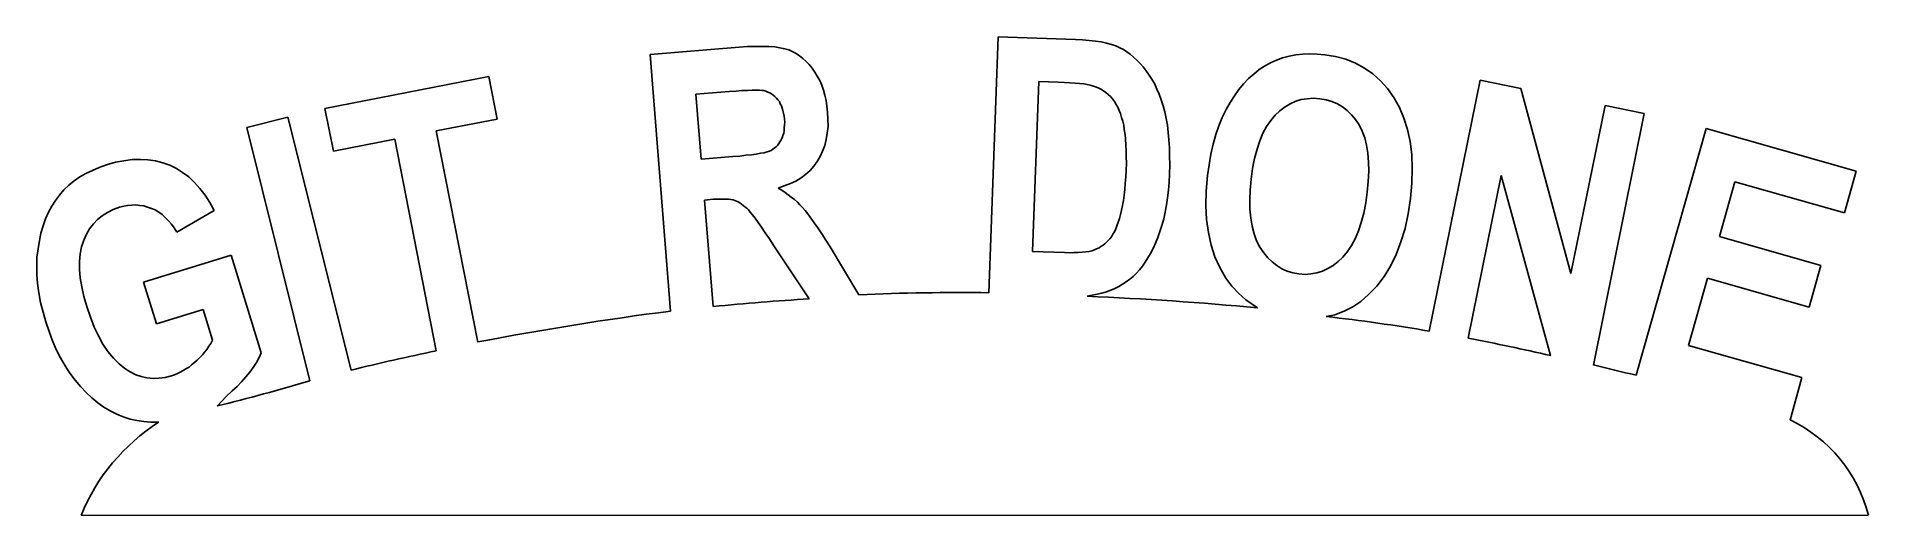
# Model space of a CAD drawing. Extents: x 0 to 13.6, y 0 to 3.6.
import ezdxf

# ---------------------------------------------------------------- set-up
doc = ezdxf.new("R2010")
doc.units = 0
doc.layers.get('0').update_dxf_attribs({"linetype": 'CONTINUOUS'})

msp = doc.modelspace()

# ---------------------------------------------------------------- linework, layer by layer
at = {"color": 4}
for p, q in [((7.107, 1.667), (7.176, 3.571, 0.5)), ((7.176, 3.571, 0.5), (7.752, 3.55, 0.5)), ((7.752, 3.55, 0.5), (7.804, 3.548, 0.5)), ((7.804, 3.548, 0.5), (7.853, 3.543, 0.5)), ((7.853, 3.543, 0.5), (7.9, 3.537, 0.5)), ((4.589, 3.438, 0.5), (5.251, 3.492, 0.5)), ((4.739, 1.531), (4.589, 3.438, 0.5)), ((5.251, 3.492, 0.5), (5.313, 3.498, 0.5)), ((5.313, 3.498, 0.5), (5.37, 3.498, 0.5)), ((5.37, 3.498, 0.5), (5.423, 3.499, 0.5)), ((5.423, 3.499, 0.5), (5.47, 3.497, 0.5)), ((5.47, 3.497, 0.5), (5.515, 3.495, 0.5)), ((5.515, 3.495, 0.5), (5.553, 3.488, 0.5)), ((5.553, 3.488, 0.5), (5.589, 3.481, 0.5)), ((5.589, 3.481, 0.5), (5.619, 3.472, 0.5)), ((5.619, 3.472, 0.5), (5.648, 3.458, 0.5)), ((5.648, 3.458, 0.5), (5.674, 3.445, 0.5)), ((5.674, 3.445, 0.5), (5.699, 3.429, 0.5)), ((5.699, 3.429, 0.5), (5.724, 3.41, 0.5)), ((5.724, 3.41, 0.5), (5.747, 3.388, 0.5)), ((7.9, 3.537, 0.5), (7.943, 3.532, 0.5)), ((7.943, 3.532, 0.5), (7.981, 3.522, 0.5)), ((7.981, 3.522, 0.5), (8.018, 3.513, 0.5)), ((8.018, 3.513, 0.5), (8.051, 3.502, 0.5)), ((8.051, 3.502, 0.5), (8.08, 3.489, 0.5)), ((8.08, 3.489, 0.5), (8.107, 3.475, 0.5)), ((8.107, 3.475, 0.5), (8.133, 3.458, 0.5)), ((8.133, 3.458, 0.5), (8.158, 3.44, 0.5)), ((8.158, 3.44, 0.5), (8.183, 3.419, 0.5)), ((8.183, 3.419, 0.5), (8.207, 3.397, 0.5)), ((9.245, 3.397, 0.5), (9.29, 3.414, 0.5)), ((9.29, 3.414, 0.5), (9.339, 3.425, 0.5)), ((9.339, 3.425, 0.5), (9.389, 3.435, 0.5)), ((9.389, 3.435, 0.5), (9.441, 3.441, 0.5)), ((9.441, 3.441, 0.5), (9.492, 3.444, 0.5)), ((9.492, 3.444, 0.5), (9.547, 3.442, 0.5)), ((9.547, 3.442, 0.5), (9.606, 3.437, 0.5)), ((9.606, 3.437, 0.5), (9.685, 3.424, 0.5)), ((9.685, 3.424, 0.5), (9.761, 3.403, 0.5)), ((2.17, 3.036, 0.5), (3.389, 3.276, 0.5)), ((3.389, 3.276, 0.5), (3.451, 2.959, 0.5)), ((5.747, 3.388, 0.5), (5.771, 3.363, 0.5)), ((5.771, 3.363, 0.5), (5.793, 3.337, 0.5)), ((5.793, 3.337, 0.5), (5.813, 3.307, 0.5)), ((5.813, 3.307, 0.5), (5.831, 3.277, 0.5)), ((5.831, 3.277, 0.5), (5.849, 3.244, 0.5)), ((8.207, 3.397, 0.5), (8.232, 3.372, 0.5)), ((8.232, 3.372, 0.5), (8.254, 3.346, 0.5)), ((8.254, 3.346, 0.5), (8.277, 3.318, 0.5)), ((8.277, 3.318, 0.5), (8.299, 3.286, 0.5)), ((8.299, 3.286, 0.5), (8.319, 3.254, 0.5)), ((9.038, 3.259, 0.5), (9.077, 3.293, 0.5)), ((9.077, 3.293, 0.5), (9.116, 3.326, 0.5)), ((9.116, 3.326, 0.5), (9.157, 3.353, 0.5)), ((9.157, 3.353, 0.5), (9.201, 3.377, 0.5)), ((9.201, 3.377, 0.5), (9.245, 3.397, 0.5)), ((9.761, 3.403, 0.5), (9.832, 3.374, 0.5)), ((9.832, 3.374, 0.5), (9.901, 3.337, 0.5)), ((9.901, 3.337, 0.5), (9.962, 3.294, 0.5)), ((9.962, 3.294, 0.5), (10.019, 3.242, 0.5)), ((4.929, 3.143, 0.5), (5.176, 3.163, 0.5)), ((4.968, 2.66, 0.5), (4.929, 3.143, 0.5)), ((5.176, 3.163, 0.5), (5.227, 3.167, 0.5)), ((5.227, 3.167, 0.5), (5.271, 3.171, 0.5)), ((5.271, 3.171, 0.5), (5.311, 3.172, 0.5)), ((5.311, 3.172, 0.5), (5.346, 3.173, 0.5)), ((5.346, 3.173, 0.5), (5.375, 3.173, 0.5)), ((5.375, 3.173, 0.5), (5.401, 3.174, 0.5)), ((5.401, 3.174, 0.5), (5.42, 3.171, 0.5)), ((5.42, 3.171, 0.5), (5.434, 3.17, 0.5)), ((5.434, 3.17, 0.5), (5.448, 3.166, 0.5)), ((5.448, 3.166, 0.5), (5.464, 3.159, 0.5)), ((5.464, 3.159, 0.5), (5.479, 3.153, 0.5)), ((5.479, 3.153, 0.5), (5.491, 3.146, 0.5)), ((5.491, 3.146, 0.5), (5.504, 3.135, 0.5)), ((5.504, 3.135, 0.5), (5.516, 3.126, 0.5)), ((5.849, 3.244, 0.5), (5.864, 3.21, 0.5)), ((5.864, 3.21, 0.5), (5.877, 3.173, 0.5)), ((5.877, 3.173, 0.5), (5.888, 3.135, 0.5)), ((5.888, 3.135, 0.5), (5.897, 3.097, 0.5)), ((7.432, 1.975, 0.5), (7.478, 3.238, 0.5)), ((7.478, 3.238, 0.5), (7.621, 3.233, 0.5)), ((7.621, 3.233, 0.5), (7.668, 3.231, 0.5)), ((7.668, 3.231, 0.5), (7.709, 3.227, 0.5)), ((7.709, 3.227, 0.5), (7.748, 3.226, 0.5)), ((7.748, 3.226, 0.5), (7.781, 3.223, 0.5)), ((7.781, 3.223, 0.5), (7.812, 3.22, 0.5)), ((7.812, 3.22, 0.5), (7.837, 3.215, 0.5)), ((7.837, 3.215, 0.5), (7.86, 3.21, 0.5)), ((7.86, 3.21, 0.5), (7.878, 3.206, 0.5)), ((7.878, 3.206, 0.5), (7.899, 3.199, 0.5)), ((7.899, 3.199, 0.5), (7.92, 3.19, 0.5)), ((7.92, 3.19, 0.5), (7.94, 3.18, 0.5)), ((7.94, 3.18, 0.5), (7.959, 3.169, 0.5)), ((7.959, 3.169, 0.5), (7.976, 3.157, 0.5)), ((7.976, 3.157, 0.5), (7.993, 3.141, 0.5)), ((7.993, 3.141, 0.5), (8.01, 3.126, 0.5)), ((8.319, 3.254, 0.5), (8.34, 3.218, 0.5)), ((8.34, 3.218, 0.5), (8.356, 3.182, 0.5)), ((8.356, 3.182, 0.5), (8.372, 3.143, 0.5)), ((8.372, 3.143, 0.5), (8.388, 3.101, 0.5)), ((8.932, 3.132, 0.5), (8.965, 3.179, 0.5)), ((8.965, 3.179, 0.5), (9.001, 3.22, 0.5)), ((9.001, 3.22, 0.5), (9.038, 3.259, 0.5)), ((10.019, 3.242, 0.5), (10.071, 3.185, 0.5)), ((10.071, 3.185, 0.5), (10.118, 3.118, 0.5)), ((10.38, 1.382), (10.76, 3.248, 0.5)), ((10.76, 3.248, 0.5), (11.063, 3.186, 0.5)), ((11.063, 3.186, 0.5), (11.435, 1.811, 0.5)), ((2.233, 2.72, 0.5), (2.17, 3.036, 0.5)), ((5.516, 3.126, 0.5), (5.527, 3.113, 0.5)), ((5.527, 3.113, 0.5), (5.538, 3.102, 0.5)), ((5.538, 3.102, 0.5), (5.549, 3.088, 0.5)), ((5.549, 3.088, 0.5), (5.556, 3.073, 0.5)), ((5.556, 3.073, 0.5), (5.565, 3.058, 0.5)), ((5.565, 3.058, 0.5), (5.57, 3.04, 0.5)), ((5.57, 3.04, 0.5), (5.576, 3.021, 0.5)), ((5.576, 3.021, 0.5), (5.581, 3.002, 0.5)), ((5.581, 3.002, 0.5), (5.585, 2.981, 0.5)), ((5.897, 3.097, 0.5), (5.902, 3.054, 0.5)), ((5.902, 3.054, 0.5), (5.908, 3.011, 0.5)), ((5.908, 3.011, 0.5), (5.91, 2.957, 0.5)), ((8.01, 3.126, 0.5), (8.025, 3.108, 0.5)), ((8.025, 3.108, 0.5), (8.04, 3.09, 0.5)), ((8.04, 3.09, 0.5), (8.053, 3.068, 0.5)), ((8.053, 3.068, 0.5), (8.066, 3.046, 0.5)), ((8.066, 3.046, 0.5), (8.076, 3.022, 0.5)), ((8.076, 3.022, 0.5), (8.085, 2.999, 0.5)), ((8.085, 2.999, 0.5), (8.094, 2.971, 0.5)), ((8.388, 3.101, 0.5), (8.402, 3.057, 0.5)), ((8.402, 3.057, 0.5), (8.414, 3.012, 0.5)), ((8.414, 3.012, 0.5), (8.424, 2.963, 0.5)), ((8.842, 2.969, 0.5), (8.87, 3.029, 0.5)), ((8.87, 3.029, 0.5), (8.9, 3.082, 0.5)), ((8.9, 3.082, 0.5), (8.932, 3.132, 0.5)), ((9.235, 2.987, 0.5), (9.271, 3.02, 0.5)), ((9.271, 3.02, 0.5), (9.31, 3.049, 0.5)), ((9.31, 3.049, 0.5), (9.348, 3.072, 0.5)), ((9.348, 3.072, 0.5), (9.389, 3.091, 0.5)), ((9.389, 3.091, 0.5), (9.43, 3.104, 0.5)), ((9.43, 3.104, 0.5), (9.474, 3.11, 0.5)), ((9.474, 3.11, 0.5), (9.52, 3.113, 0.5)), ((9.52, 3.113, 0.5), (9.567, 3.109, 0.5)), ((9.567, 3.109, 0.5), (9.615, 3.101, 0.5)), ((9.615, 3.101, 0.5), (9.658, 3.088, 0.5)), ((9.658, 3.088, 0.5), (9.698, 3.072, 0.5)), ((9.698, 3.072, 0.5), (9.736, 3.05, 0.5)), ((9.736, 3.05, 0.5), (9.772, 3.022, 0.5)), ((9.772, 3.022, 0.5), (9.804, 2.99, 0.5)), ((10.118, 3.118, 0.5), (10.159, 3.044, 0.5)), ((10.159, 3.044, 0.5), (10.193, 2.966, 0.5)), ((11.435, 1.811, 0.5), (11.689, 3.059, 0.5)), ((11.978, 3, 0.5), (11.603, 1.13)), ((11.689, 3.059, 0.5), (11.978, 3, 0.5)), ((1.59, 2.897, 0.5), (1.895, 2.972, 0.5)), ((2.057, 1.012), (1.59, 2.897, 0.5)), ((1.895, 2.972, 0.5), (2.364, 1.091)), ((3.451, 2.959, 0.5), (2.997, 2.87, 0.5)), ((2.997, 2.87, 0.5), (3.306, 1.301)), ((5.584, 2.873, 0.5), (5.582, 2.853, 0.5)), ((5.586, 2.893, 0.5), (5.584, 2.873, 0.5)), ((5.585, 2.981, 0.5), (5.587, 2.96, 0.5)), ((5.588, 2.915, 0.5), (5.586, 2.893, 0.5)), ((5.587, 2.96, 0.5), (5.589, 2.936, 0.5)), ((5.589, 2.936, 0.5), (5.588, 2.915, 0.5)), ((5.911, 2.904, 0.5), (5.905, 2.854, 0.5)), ((5.91, 2.957, 0.5), (5.911, 2.904, 0.5)), ((8.094, 2.971, 0.5), (8.103, 2.943, 0.5)), ((8.103, 2.943, 0.5), (8.11, 2.912, 0.5)), ((8.11, 2.912, 0.5), (8.114, 2.88, 0.5)), ((8.114, 2.88, 0.5), (8.121, 2.845, 0.5)), ((8.424, 2.963, 0.5), (8.434, 2.914, 0.5)), ((8.434, 2.914, 0.5), (8.44, 2.859, 0.5)), ((8.795, 2.843, 0.5), (8.817, 2.907, 0.5)), ((8.817, 2.907, 0.5), (8.842, 2.969, 0.5)), ((9.145, 2.853, 0.5), (9.172, 2.904, 0.5)), ((9.172, 2.904, 0.5), (9.203, 2.948, 0.5)), ((9.203, 2.948, 0.5), (9.235, 2.987, 0.5)), ((9.804, 2.99, 0.5), (9.833, 2.955, 0.5)), ((9.833, 2.955, 0.5), (9.86, 2.915, 0.5)), ((9.86, 2.915, 0.5), (9.882, 2.869, 0.5)), ((9.882, 2.869, 0.5), (9.902, 2.819, 0.5)), ((10.193, 2.966, 0.5), (10.22, 2.882, 0.5)), ((10.22, 2.882, 0.5), (10.239, 2.791, 0.5)), ((11.919, 1.055), (12.44, 2.888, 0.5)), ((12.44, 2.888, 0.5), (13.556, 2.571, 0.5)), ((2.689, 2.809, 0.5), (2.233, 2.72, 0.5)), ((2.998, 1.236), (2.689, 2.809, 0.5)), ((5.488, 2.726, 0.5), (5.475, 2.721, 0.5)), ((5.501, 2.735, 0.5), (5.488, 2.726, 0.5)), ((5.512, 2.744, 0.5), (5.501, 2.735, 0.5)), ((5.525, 2.753, 0.5), (5.512, 2.744, 0.5)), ((5.536, 2.763, 0.5), (5.525, 2.753, 0.5)), ((5.545, 2.776, 0.5), (5.536, 2.763, 0.5)), ((5.553, 2.79, 0.5), (5.545, 2.776, 0.5)), ((5.562, 2.805, 0.5), (5.553, 2.79, 0.5)), ((5.571, 2.819, 0.5), (5.562, 2.805, 0.5)), ((5.575, 2.837, 0.5), (5.571, 2.819, 0.5)), ((5.582, 2.853, 0.5), (5.575, 2.837, 0.5)), ((5.887, 2.763, 0.5), (5.871, 2.72, 0.5)), ((5.897, 2.807, 0.5), (5.887, 2.763, 0.5)), ((5.905, 2.854, 0.5), (5.897, 2.807, 0.5)), ((8.121, 2.845, 0.5), (8.123, 2.808, 0.5)), ((8.123, 2.808, 0.5), (8.126, 2.767, 0.5)), ((8.126, 2.767, 0.5), (8.128, 2.723, 0.5)), ((8.44, 2.859, 0.5), (8.446, 2.804, 0.5)), ((8.446, 2.804, 0.5), (8.449, 2.745, 0.5)), ((8.449, 2.745, 0.5), (8.451, 2.682, 0.5)), ((8.758, 2.698, 0.5), (8.775, 2.773, 0.5)), ((8.775, 2.773, 0.5), (8.795, 2.843, 0.5)), ((9.083, 2.665, 0.5), (9.101, 2.734, 0.5)), ((9.101, 2.734, 0.5), (9.122, 2.796, 0.5)), ((9.122, 2.796, 0.5), (9.145, 2.853, 0.5)), ((9.902, 2.819, 0.5), (9.915, 2.765, 0.5)), ((9.915, 2.765, 0.5), (9.925, 2.704, 0.5)), ((10.239, 2.791, 0.5), (10.251, 2.695, 0.5)), ((0.441, 2.577, 0.5), (0.491, 2.599, 0.5)), ((0.491, 2.599, 0.5), (0.547, 2.618, 0.5)), ((0.547, 2.618, 0.5), (0.612, 2.637, 0.5)), ((0.612, 2.637, 0.5), (0.676, 2.648, 0.5)), ((0.676, 2.648, 0.5), (0.737, 2.657, 0.5)), ((0.737, 2.657, 0.5), (0.798, 2.659, 0.5)), ((0.798, 2.659, 0.5), (0.854, 2.656, 0.5)), ((0.854, 2.656, 0.5), (0.91, 2.647, 0.5)), ((0.91, 2.647, 0.5), (0.965, 2.634, 0.5)), ((0.965, 2.634, 0.5), (1.016, 2.615, 0.5)), ((1.016, 2.615, 0.5), (1.066, 2.591, 0.5)), ((1.066, 2.591, 0.5), (1.112, 2.561, 0.5)), ((5.202, 2.679, 0.5), (4.968, 2.66, 0.5)), ((5.255, 2.683, 0.5), (5.202, 2.679, 0.5)), ((5.299, 2.689, 0.5), (5.255, 2.683, 0.5)), ((5.342, 2.693, 0.5), (5.299, 2.689, 0.5)), ((5.377, 2.697, 0.5), (5.342, 2.693, 0.5)), ((5.41, 2.704, 0.5), (5.377, 2.697, 0.5)), ((5.435, 2.708, 0.5), (5.41, 2.704, 0.5)), ((5.458, 2.714, 0.5), (5.435, 2.708, 0.5)), ((5.475, 2.721, 0.5), (5.458, 2.714, 0.5)), ((5.805, 2.609, 0.5), (5.777, 2.577, 0.5)), ((5.83, 2.642, 0.5), (5.805, 2.609, 0.5)), ((5.853, 2.68, 0.5), (5.83, 2.642, 0.5)), ((5.871, 2.72, 0.5), (5.853, 2.68, 0.5)), ((8.129, 2.63, 0.5), (8.127, 2.577, 0.5)), ((8.128, 2.723, 0.5), (8.128, 2.678, 0.5)), ((8.128, 2.678, 0.5), (8.129, 2.63, 0.5)), ((8.453, 2.618, 0.5), (8.45, 2.549, 0.5)), ((8.451, 2.682, 0.5), (8.453, 2.618, 0.5)), ((8.733, 2.538, 0.5), (8.745, 2.619, 0.5)), ((8.745, 2.619, 0.5), (8.758, 2.698, 0.5)), ((9.057, 2.511, 0.5), (9.068, 2.592, 0.5)), ((9.068, 2.592, 0.5), (9.083, 2.665, 0.5)), ((9.925, 2.704, 0.5), (9.929, 2.639, 0.5)), ((9.929, 2.639, 0.5), (9.931, 2.57, 0.5)), ((10.251, 2.695, 0.5), (10.254, 2.592, 0.5)), ((10.254, 2.592, 0.5), (10.251, 2.483, 0.5)), ((0.23, 2.432, 0.5), (0.267, 2.466, 0.5)), ((0.267, 2.466, 0.5), (0.306, 2.499, 0.5)), ((0.306, 2.499, 0.5), (0.348, 2.528, 0.5)), ((0.348, 2.528, 0.5), (0.393, 2.554, 0.5)), ((0.393, 2.554, 0.5), (0.441, 2.577, 0.5)), ((1.112, 2.561, 0.5), (1.157, 2.528, 0.5)), ((1.157, 2.528, 0.5), (1.2, 2.488, 0.5)), ((1.2, 2.488, 0.5), (1.241, 2.443, 0.5)), ((5.586, 2.462, 0.5), (5.541, 2.446, 0.5)), ((5.632, 2.479, 0.5), (5.586, 2.462, 0.5)), ((5.672, 2.498, 0.5), (5.632, 2.479, 0.5)), ((5.711, 2.521, 0.5), (5.672, 2.498, 0.5)), ((5.744, 2.547, 0.5), (5.711, 2.521, 0.5)), ((5.777, 2.577, 0.5), (5.744, 2.547, 0.5)), ((8.121, 2.479, 0.5), (8.117, 2.435, 0.5)), ((8.125, 2.528, 0.5), (8.121, 2.479, 0.5)), ((8.127, 2.577, 0.5), (8.125, 2.528, 0.5)), ((8.448, 2.489, 0.5), (8.442, 2.43, 0.5)), ((8.45, 2.549, 0.5), (8.448, 2.489, 0.5)), ((8.723, 2.423, 0.5), (8.733, 2.538, 0.5)), ((9.049, 2.431, 0.5), (9.057, 2.511, 0.5)), ((9.928, 2.494, 0.5), (9.92, 2.414, 0.5)), ((9.931, 2.57, 0.5), (9.928, 2.494, 0.5)), ((10.251, 2.483, 0.5), (10.241, 2.368, 0.5)), ((10.917, 2.538, 0.5), (10.671, 1.329)), ((11.284, 1.2), (10.917, 2.538, 0.5)), ((12.654, 2.492, 0.5), (12.539, 2.086, 0.5)), ((13.468, 2.261, 0.5), (12.654, 2.492, 0.5)), ((13.556, 2.571, 0.5), (13.468, 2.261, 0.5)), ((0.139, 2.312, 0.5), (0.167, 2.353, 0.5)), ((0.167, 2.353, 0.5), (0.197, 2.394, 0.5)), ((0.197, 2.394, 0.5), (0.23, 2.432, 0.5)), ((0.703, 2.317, 0.5), (0.675, 2.311, 0.5)), ((0.735, 2.319, 0.5), (0.703, 2.317, 0.5)), ((0.764, 2.32, 0.5), (0.735, 2.319, 0.5)), ((0.793, 2.317, 0.5), (0.764, 2.32, 0.5)), ((0.823, 2.314, 0.5), (0.793, 2.317, 0.5)), ((1.241, 2.443, 0.5), (1.279, 2.393, 0.5)), ((1.279, 2.393, 0.5), (1.314, 2.339, 0.5)), ((1.314, 2.339, 0.5), (1.347, 2.28, 0.5)), ((5.058, 2.362, 0.5), (4.993, 2.356, 0.5)), ((4.993, 2.356, 0.5), (5.058, 1.565)), ((5.085, 2.364, 0.5), (5.058, 2.362, 0.5)), ((5.108, 2.364, 0.5), (5.085, 2.364, 0.5)), ((5.132, 2.364, 0.5), (5.108, 2.364, 0.5)), ((5.153, 2.364, 0.5), (5.132, 2.364, 0.5)), ((5.171, 2.363, 0.5), (5.153, 2.364, 0.5)), ((5.189, 2.361, 0.5), (5.171, 2.363, 0.5)), ((5.205, 2.358, 0.5), (5.189, 2.361, 0.5)), ((5.219, 2.353, 0.5), (5.205, 2.358, 0.5)), ((5.231, 2.348, 0.5), (5.219, 2.353, 0.5)), ((5.243, 2.342, 0.5), (5.231, 2.348, 0.5)), ((5.256, 2.335, 0.5), (5.243, 2.342, 0.5)), ((5.268, 2.326, 0.5), (5.256, 2.335, 0.5)), ((5.281, 2.317, 0.5), (5.268, 2.326, 0.5)), ((5.293, 2.306, 0.5), (5.281, 2.317, 0.5)), ((5.541, 2.446, 0.5), (5.567, 2.431, 0.5)), ((5.567, 2.431, 0.5), (5.592, 2.413, 0.5)), ((5.592, 2.413, 0.5), (5.615, 2.396, 0.5)), ((5.615, 2.396, 0.5), (5.638, 2.378, 0.5)), ((5.638, 2.378, 0.5), (5.661, 2.36, 0.5)), ((5.661, 2.36, 0.5), (5.683, 2.34, 0.5)), ((5.683, 2.34, 0.5), (5.702, 2.322, 0.5)), ((5.702, 2.322, 0.5), (5.721, 2.302, 0.5)), ((8.101, 2.316, 0.5), (8.094, 2.281, 0.5)), ((8.107, 2.353, 0.5), (8.101, 2.316, 0.5)), ((8.112, 2.394, 0.5), (8.107, 2.353, 0.5)), ((8.117, 2.435, 0.5), (8.112, 2.394, 0.5)), ((8.428, 2.32, 0.5), (8.418, 2.267, 0.5)), ((8.436, 2.374, 0.5), (8.428, 2.32, 0.5)), ((8.442, 2.43, 0.5), (8.436, 2.374, 0.5)), ((8.72, 2.315, 0.5), (8.723, 2.423, 0.5)), ((9.046, 2.357, 0.5), (9.049, 2.431, 0.5)), ((9.048, 2.288, 0.5), (9.046, 2.357, 0.5)), ((9.909, 2.335, 0.5), (9.894, 2.26, 0.5)), ((9.92, 2.414, 0.5), (9.909, 2.335, 0.5)), ((10.241, 2.368, 0.5), (10.224, 2.254, 0.5)), ((0.074, 2.165, 0.5), (0.093, 2.216, 0.5)), ((0.093, 2.216, 0.5), (0.114, 2.266, 0.5)), ((0.114, 2.266, 0.5), (0.139, 2.312, 0.5)), ((0.45, 2.179, 0.5), (0.42, 2.142, 0.5)), ((0.48, 2.212, 0.5), (0.45, 2.179, 0.5)), ((0.514, 2.24, 0.5), (0.48, 2.212, 0.5)), ((0.554, 2.265, 0.5), (0.514, 2.24, 0.5)), ((0.596, 2.286, 0.5), (0.554, 2.265, 0.5)), ((0.642, 2.303, 0.5), (0.596, 2.286, 0.5)), ((0.675, 2.311, 0.5), (0.642, 2.303, 0.5)), ((0.852, 2.304, 0.5), (0.823, 2.314, 0.5)), ((0.88, 2.294, 0.5), (0.852, 2.304, 0.5)), ((0.908, 2.283, 0.5), (0.88, 2.294, 0.5)), ((0.934, 2.266, 0.5), (0.908, 2.283, 0.5)), ((0.96, 2.248, 0.5), (0.934, 2.266, 0.5)), ((0.983, 2.226, 0.5), (0.96, 2.248, 0.5)), ((1.007, 2.203, 0.5), (0.983, 2.226, 0.5)), ((1.029, 2.177, 0.5), (1.007, 2.203, 0.5)), ((1.347, 2.28, 0.5), (1.07, 2.118, 0.5)), ((5.306, 2.296, 0.5), (5.293, 2.306, 0.5)), ((5.319, 2.283, 0.5), (5.306, 2.296, 0.5)), ((5.332, 2.266, 0.5), (5.319, 2.283, 0.5)), ((5.349, 2.246, 0.5), (5.332, 2.266, 0.5)), ((5.369, 2.221, 0.5), (5.349, 2.246, 0.5)), ((5.391, 2.189, 0.5), (5.369, 2.221, 0.5)), ((5.416, 2.154, 0.5), (5.391, 2.189, 0.5)), ((5.721, 2.302, 0.5), (5.74, 2.278, 0.5)), ((5.74, 2.278, 0.5), (5.76, 2.253, 0.5)), ((5.76, 2.253, 0.5), (5.784, 2.221, 0.5)), ((5.784, 2.221, 0.5), (5.809, 2.188, 0.5)), ((5.809, 2.188, 0.5), (5.835, 2.149, 0.5)), ((8.068, 2.192, 0.5), (8.059, 2.165, 0.5)), ((8.078, 2.219, 0.5), (8.068, 2.192, 0.5)), ((8.085, 2.25, 0.5), (8.078, 2.219, 0.5)), ((8.094, 2.281, 0.5), (8.085, 2.25, 0.5)), ((8.407, 2.217, 0.5), (8.393, 2.168, 0.5)), ((8.418, 2.267, 0.5), (8.407, 2.217, 0.5)), ((8.726, 2.212, 0.5), (8.72, 2.315, 0.5)), ((8.74, 2.114, 0.5), (8.726, 2.212, 0.5)), ((9.054, 2.222, 0.5), (9.048, 2.288, 0.5)), ((9.064, 2.162, 0.5), (9.054, 2.222, 0.5)), ((9.876, 2.189, 0.5), (9.855, 2.127, 0.5)), ((9.894, 2.26, 0.5), (9.876, 2.189, 0.5)), ((10.224, 2.254, 0.5), (10.201, 2.146, 0.5)), ((0.037, 1.994, 0.5), (0.047, 2.055, 0.5)), ((0.047, 2.055, 0.5), (0.058, 2.111, 0.5)), ((0.058, 2.111, 0.5), (0.074, 2.165, 0.5)), ((0.377, 2.057, 0.5), (0.361, 2.009, 0.5)), ((0.398, 2.102, 0.5), (0.377, 2.057, 0.5)), ((0.42, 2.142, 0.5), (0.398, 2.102, 0.5)), ((1.05, 2.149, 0.5), (1.029, 2.177, 0.5)), ((1.07, 2.118, 0.5), (1.05, 2.149, 0.5)), ((5.444, 2.113, 0.5), (5.416, 2.154, 0.5)), ((5.476, 2.067, 0.5), (5.444, 2.113, 0.5)), ((5.509, 2.016, 0.5), (5.476, 2.067, 0.5)), ((5.835, 2.149, 0.5), (5.864, 2.106, 0.5)), ((5.864, 2.106, 0.5), (5.894, 2.058, 0.5)), ((5.894, 2.058, 0.5), (5.927, 2.008, 0.5)), ((7.994, 2.056, 0.5), (7.982, 2.043, 0.5)), ((8.006, 2.069, 0.5), (7.994, 2.056, 0.5)), ((8.019, 2.084, 0.5), (8.006, 2.069, 0.5)), ((8.029, 2.102, 0.5), (8.019, 2.084, 0.5)), ((8.04, 2.121, 0.5), (8.029, 2.102, 0.5)), ((8.05, 2.142, 0.5), (8.04, 2.121, 0.5)), ((8.059, 2.165, 0.5), (8.05, 2.142, 0.5)), ((8.362, 2.078, 0.5), (8.345, 2.037, 0.5)), ((8.378, 2.122, 0.5), (8.362, 2.078, 0.5)), ((8.393, 2.168, 0.5), (8.378, 2.122, 0.5)), ((8.76, 2.021, 0.5), (8.74, 2.114, 0.5)), ((9.079, 2.105, 0.5), (9.064, 2.162, 0.5)), ((9.098, 2.054, 0.5), (9.079, 2.105, 0.5)), ((9.122, 2.007, 0.5), (9.098, 2.054, 0.5)), ((9.83, 2.069, 0.5), (9.804, 2.019, 0.5)), ((9.855, 2.127, 0.5), (9.83, 2.069, 0.5)), ((10.171, 2.046, 0.5), (10.135, 1.952, 0.5)), ((10.201, 2.146, 0.5), (10.171, 2.046, 0.5)), ((12.539, 2.086, 0.5), (13.294, 1.871, 0.5)), ((0.027, 1.868, 0.5), (0.029, 1.933, 0.5)), ((0.029, 1.933, 0.5), (0.037, 1.994, 0.5)), ((0.351, 1.957, 0.5), (0.346, 1.9, 0.5)), ((0.361, 2.009, 0.5), (0.351, 1.957, 0.5)), ((0.821, 1.745, 0.5), (1.473, 1.946, 0.5)), ((1.473, 1.946, 0.5), (1.697, 1.221, 0.5)), ((5.77, 1.622), (5.509, 2.016, 0.5)), ((5.927, 2.008, 0.5), (6.141, 1.652)), ((7.67, 1.966, 0.5), (7.432, 1.975, 0.5)), ((7.705, 1.965, 0.5), (7.67, 1.966, 0.5)), ((7.741, 1.966, 0.5), (7.705, 1.965, 0.5)), ((7.772, 1.966, 0.5), (7.741, 1.966, 0.5)), ((7.801, 1.969, 0.5), (7.772, 1.966, 0.5)), ((7.827, 1.972, 0.5), (7.801, 1.969, 0.5)), ((7.852, 1.975, 0.5), (7.827, 1.972, 0.5)), ((7.872, 1.98, 0.5), (7.852, 1.975, 0.5)), ((7.892, 1.987, 0.5), (7.872, 1.98, 0.5)), ((7.908, 1.995, 0.5), (7.892, 1.987, 0.5)), ((7.926, 2.002, 0.5), (7.908, 1.995, 0.5)), ((7.94, 2.011, 0.5), (7.926, 2.002, 0.5)), ((7.956, 2.02, 0.5), (7.94, 2.011, 0.5)), ((7.97, 2.031, 0.5), (7.956, 2.02, 0.5)), ((7.982, 2.043, 0.5), (7.97, 2.031, 0.5)), ((8.29, 1.926, 0.5), (8.27, 1.895, 0.5)), ((8.309, 1.96, 0.5), (8.29, 1.926, 0.5)), ((8.328, 1.997, 0.5), (8.309, 1.96, 0.5)), ((8.345, 2.037, 0.5), (8.328, 1.997, 0.5)), ((8.787, 1.935, 0.5), (8.76, 2.021, 0.5)), ((8.825, 1.854, 0.5), (8.787, 1.935, 0.5)), ((9.151, 1.965, 0.5), (9.122, 2.007, 0.5)), ((9.18, 1.928, 0.5), (9.151, 1.965, 0.5)), ((9.213, 1.896, 0.5), (9.18, 1.928, 0.5)), ((9.739, 1.932, 0.5), (9.704, 1.899, 0.5)), ((9.773, 1.973, 0.5), (9.739, 1.932, 0.5)), ((9.804, 2.019, 0.5), (9.773, 1.973, 0.5)), ((10.135, 1.952, 0.5), (10.093, 1.866, 0.5)), ((0.028, 1.803, 0.5), (0.027, 1.868, 0.5)), ((0.033, 1.735, 0.5), (0.028, 1.803, 0.5)), ((0.346, 1.9, 0.5), (0.346, 1.841, 0.5)), ((0.346, 1.841, 0.5), (0.351, 1.777, 0.5)), ((0.351, 1.777, 0.5), (0.362, 1.711, 0.5)), ((8.18, 1.789, 0.5), (8.154, 1.769, 0.5)), ((8.204, 1.814, 0.5), (8.18, 1.789, 0.5)), ((8.227, 1.838, 0.5), (8.204, 1.814, 0.5)), ((8.249, 1.865, 0.5), (8.227, 1.838, 0.5)), ((8.27, 1.895, 0.5), (8.249, 1.865, 0.5)), ((8.869, 1.776, 0.5), (8.825, 1.854, 0.5)), ((8.913, 1.716, 0.5), (8.869, 1.776, 0.5)), ((9.247, 1.869, 0.5), (9.213, 1.896, 0.5)), ((9.286, 1.846, 0.5), (9.247, 1.869, 0.5)), ((9.325, 1.828, 0.5), (9.286, 1.846, 0.5)), ((9.367, 1.815, 0.5), (9.325, 1.828, 0.5)), ((9.411, 1.808, 0.5), (9.367, 1.815, 0.5)), ((9.458, 1.804, 0.5), (9.411, 1.808, 0.5)), ((9.502, 1.807, 0.5), (9.458, 1.804, 0.5)), ((9.546, 1.815, 0.5), (9.502, 1.807, 0.5)), ((9.587, 1.828, 0.5), (9.546, 1.815, 0.5)), ((9.627, 1.847, 0.5), (9.587, 1.828, 0.5)), ((9.667, 1.87, 0.5), (9.627, 1.847, 0.5)), ((9.704, 1.899, 0.5), (9.667, 1.87, 0.5)), ((10.046, 1.787, 0.5), (9.991, 1.717, 0.5)), ((10.093, 1.866, 0.5), (10.046, 1.787, 0.5)), ((12.451, 1.776, 0.5), (12.309, 1.276, 0.5)), ((13.206, 1.561, 0.5), (12.451, 1.776, 0.5)), ((13.294, 1.871, 0.5), (13.206, 1.561, 0.5)), ((0.044, 1.667, 0.5), (0.033, 1.735, 0.5)), ((0.056, 1.595, 0.5), (0.044, 1.667, 0.5)), ((0.362, 1.711, 0.5), (0.378, 1.64, 0.5)), ((0.378, 1.64, 0.5), (0.399, 1.565, 0.5)), ((0.917, 1.437, 0.5), (0.821, 1.745, 0.5)), ((7.911, 1.656, 0.5), (7.838, 1.641)), ((7.947, 1.665, 0.5), (7.911, 1.656, 0.5)), ((7.982, 1.673, 0.5), (7.947, 1.665, 0.5)), ((8.014, 1.686, 0.5), (7.982, 1.673, 0.5)), ((8.044, 1.698, 0.5), (8.014, 1.686, 0.5)), ((8.073, 1.713, 0.5), (8.044, 1.698, 0.5)), ((8.101, 1.73, 0.5), (8.073, 1.713, 0.5)), ((8.128, 1.748, 0.5), (8.101, 1.73, 0.5)), ((8.154, 1.769, 0.5), (8.128, 1.748, 0.5)), ((8.963, 1.663, 0.5), (8.913, 1.716, 0.5)), ((9.017, 1.615, 0.5), (8.963, 1.663, 0.5)), ((9.93, 1.654, 0.5), (9.873, 1.603, 0.5)), ((9.991, 1.717, 0.5), (9.93, 1.654, 0.5)), ((0.074, 1.523, 0.5), (0.056, 1.595, 0.5)), ((0.095, 1.45, 0.5), (0.074, 1.523, 0.5)), ((0.399, 1.565, 0.5), (0.426, 1.485, 0.5)), ((1.264, 1.544, 0.5), (0.917, 1.437, 0.5)), ((1.335, 1.315, 0.5), (1.264, 1.544, 0.5)), ((9.105, 1.555), (9.017, 1.615, 0.5)), ((9.68, 1.502, 0.5), (9.616, 1.49)), ((9.748, 1.53, 0.5), (9.68, 1.502, 0.5)), ((9.813, 1.563, 0.5), (9.748, 1.53, 0.5)), ((9.873, 1.603, 0.5), (9.813, 1.563, 0.5)), ((0.119, 1.378, 0.5), (0.095, 1.45, 0.5)), ((0.144, 1.31, 0.5), (0.119, 1.378, 0.5)), ((0.426, 1.485, 0.5), (0.454, 1.412, 0.5)), ((0.454, 1.412, 0.5), (0.487, 1.346, 0.5)), ((0.173, 1.245, 0.5), (0.144, 1.31, 0.5)), ((0.204, 1.183, 0.5), (0.173, 1.245, 0.5)), ((0.487, 1.346, 0.5), (0.52, 1.285, 0.5)), ((0.52, 1.285, 0.5), (0.557, 1.231, 0.5)), ((0.557, 1.231, 0.5), (0.597, 1.182, 0.5)), ((1.275, 1.225, 0.5), (1.291, 1.246, 0.5)), ((1.291, 1.246, 0.5), (1.306, 1.269, 0.5)), ((1.306, 1.269, 0.5), (1.322, 1.29, 0.5)), ((1.322, 1.29, 0.5), (1.335, 1.315, 0.5)), ((12.309, 1.276, 0.5), (13.151, 1.037, 0.5)), ((0.239, 1.124, 0.5), (0.204, 1.183, 0.5)), ((0.274, 1.07, 0.5), (0.239, 1.124, 0.5)), ((0.597, 1.182, 0.5), (0.639, 1.14, 0.5)), ((0.639, 1.14, 0.5), (0.683, 1.104, 0.5)), ((0.683, 1.104, 0.5), (0.723, 1.08, 0.5)), ((1.094, 1.077, 0.5), (1.116, 1.09, 0.5)), ((1.116, 1.09, 0.5), (1.137, 1.102, 0.5)), ((1.137, 1.102, 0.5), (1.16, 1.115, 0.5)), ((1.16, 1.115, 0.5), (1.179, 1.132, 0.5)), ((1.179, 1.132, 0.5), (1.201, 1.148, 0.5)), ((1.201, 1.148, 0.5), (1.219, 1.167, 0.5)), ((1.219, 1.167, 0.5), (1.24, 1.185, 0.5)), ((1.24, 1.185, 0.5), (1.259, 1.205, 0.5)), ((1.259, 1.205, 0.5), (1.275, 1.225, 0.5)), ((1.637, 1.112, 0.5), (1.611, 1.077, 0.5)), ((1.661, 1.148, 0.5), (1.637, 1.112, 0.5)), ((1.68, 1.185, 0.5), (1.661, 1.148, 0.5)), ((1.697, 1.221, 0.5), (1.68, 1.185, 0.5)), ((0.312, 1.018, 0.5), (0.274, 1.07, 0.5)), ((0.352, 0.971, 0.5), (0.312, 1.018, 0.5)), ((0.395, 0.925, 0.5), (0.352, 0.971, 0.5)), ((0.723, 1.08, 0.5), (0.764, 1.058, 0.5)), ((0.764, 1.058, 0.5), (0.805, 1.044, 0.5)), ((0.805, 1.044, 0.5), (0.847, 1.035, 0.5)), ((0.847, 1.035, 0.5), (0.892, 1.03, 0.5)), ((0.892, 1.03, 0.5), (0.936, 1.032, 0.5)), ((0.936, 1.032, 0.5), (0.983, 1.038, 0.5)), ((0.983, 1.038, 0.5), (1.029, 1.05, 0.5)), ((1.029, 1.05, 0.5), (1.051, 1.057, 0.5)), ((1.051, 1.057, 0.5), (1.073, 1.066, 0.5)), ((1.073, 1.066, 0.5), (1.094, 1.077, 0.5)), ((1.517, 0.971, 0.5), (1.481, 0.937, 0.5)), ((1.551, 1.006, 0.5), (1.517, 0.971, 0.5)), ((1.583, 1.042, 0.5), (1.551, 1.006, 0.5)), ((1.611, 1.077, 0.5), (1.583, 1.042, 0.5)), ((13.151, 1.037, 0.5), (13.064, 0.721)), ((0.438, 0.885, 0.5), (0.395, 0.925, 0.5)), ((0.481, 0.85, 0.5), (0.438, 0.885, 0.5)), ((0.526, 0.817, 0.5), (0.481, 0.85, 0.5)), ((1.437, 0.895, 0.5), (1.369, 0.825)), ((1.481, 0.937, 0.5), (1.437, 0.895)), ((0.574, 0.789, 0.5), (0.526, 0.817, 0.5)), ((0.622, 0.765, 0.5), (0.574, 0.789, 0.5)), ((0.671, 0.745, 0.5), (0.622, 0.765, 0.5)), ((0.721, 0.728, 0.5), (0.671, 0.745, 0.5)), ((0.772, 0.717, 0.5), (0.721, 0.728, 0.5)), ((0.824, 0.709, 0.5), (0.772, 0.717, 0.5)), ((0.874, 0.704, 0.5), (0.824, 0.709, 0.5)), ((0.934, 0.704), (0.874, 0.704, 0.5))]:
    msp.add_line(p, q, dxfattribs=at)
at = {"color": 4, "linetype": 'BYBLOCK'}
msp.add_line((0.357, 0.013), (13.646, 0.012), dxfattribs=at)
for centre, radius, start, end in [((6.889, -15.249), 16.918, 89.2626, 92.5348), ((6.892, -21.624), 23.284, 84.5462, 87.6724), ((7.891, -22.718), 24.453, 97.4047, 100.8074), ((6.614, -13.449), 15.094, 93.2058, 95.9178), ((7.973, -12.792), 14.377, 80.3603, 83.4381), ((6.443, -15.34), 16.93, 101.7406, 103.9407), ((8.084, -12.574), 14.141, 76.9196, 79.4607), ((14.827, 13.883), 13.154, 255.8112, 257.2307), ((-1.654, 13.305), 12.84, 283.619, 286.799), ((1.738, -0.554), 1.493, 122.5869, 157.7035), ((12.607, -0.247), 1.071, 14.0288, 64.7388)]:
    msp.add_arc(centre, radius, start, end, dxfattribs=at)

doc.saveas('drawing.dxf')
